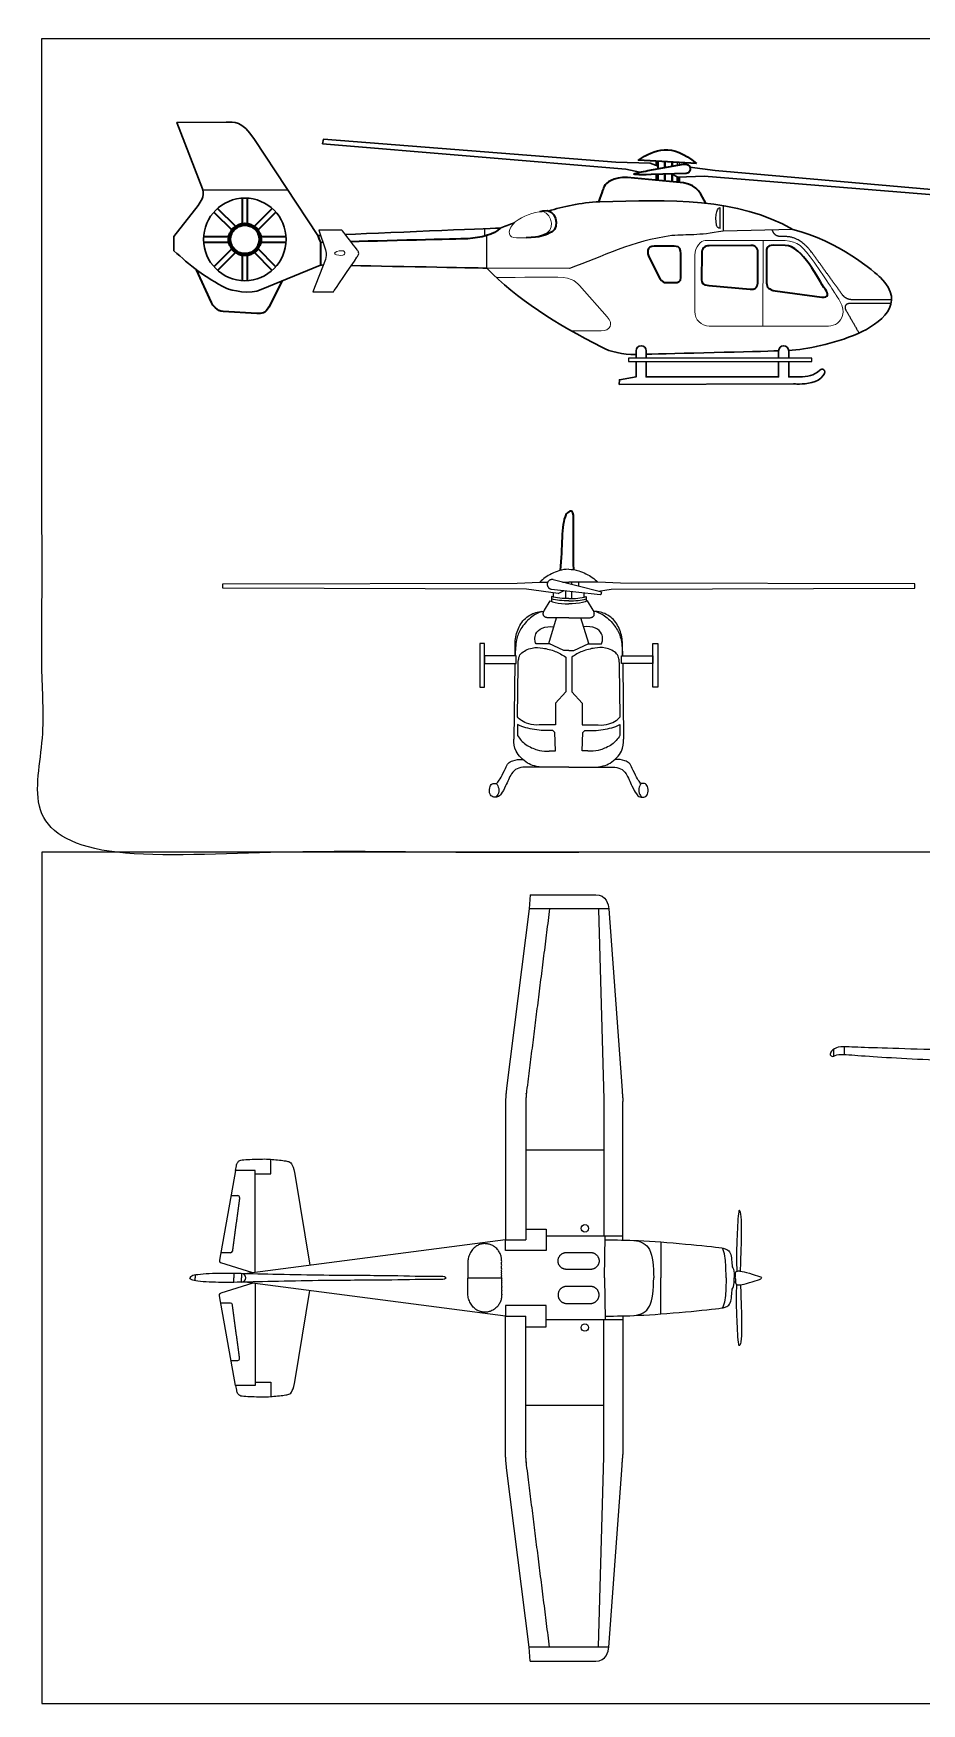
# Model space of a CAD drawing. Header units: millimetres. Extents: x 0 to 107, y 0 to 29.
# Drawn here: x 47.68 to 60.4, y 0.84 to 24.76 of the extents above; entities that cross this region are included whole.
import ezdxf

# ---------------------------------------------------------------- set-up
doc = ezdxf.new("R2010")
doc.units = ezdxf.units.MM
doc.layers.add('AG-TRANSPORT', color=7, linetype='Continuous', true_color=0x66ccff)
doc.layers.add('X-VPRT', color=6, linetype='Continuous', true_color=0xff00ff)

msp = doc.modelspace()

# ---------------------------------------------------------------- linework, layer by layer
at = {"layer": 'AG-TRANSPORT', "lineweight": 35}
for p, q in [((56.599, 22.929), (56.599, 22.87)), ((56.599, 22.741), (56.599, 22.658)), ((56.631, 22.821), (56.631, 22.928)), ((56.631, 22.655), (56.631, 22.742)), ((56.904, 22.705), (56.904, 22.628)), ((56.937, 22.625), (56.937, 22.704)), ((50.581, 21.989), (50.316, 22.254)), ((50.67, 22.401), (50.67, 22.026)), ((50.745, 22.026), (50.745, 22.401)), ((51.099, 22.254), (50.834, 21.989)), ((50.264, 22.202), (50.529, 21.937)), ((50.886, 21.937), (51.151, 22.202)), ((50.492, 21.848), (50.117, 21.848)), ((50.117, 21.773), (50.492, 21.773)), ((51.298, 21.848), (50.923, 21.848)), ((50.923, 21.773), (51.298, 21.773)), ((50.529, 21.684), (50.264, 21.419)), ((50.316, 21.367), (50.581, 21.632)), ((50.67, 21.595), (50.67, 21.22)), ((50.745, 21.22), (50.745, 21.595)), ((50.834, 21.632), (51.099, 21.367)), ((51.151, 21.419), (50.886, 21.684)), ((50.231, 20.908), (50.015, 21.375)), ((51.241, 21.216), (51.049, 20.842)), ((50.878, 20.749), (50.396, 20.776))]:
    msp.add_line(p, q, dxfattribs=at)
at = {"layer": 'AG-TRANSPORT', "lineweight": 40}
for p, q in [((56.725, 22.744), (56.725, 22.646)), ((56.829, 22.635), (56.829, 22.747))]:
    msp.add_line(p, q, dxfattribs=at)
at = {"layer": 'AG-TRANSPORT'}
for p, q in [((55.349, 16.39), (55.082, 16.39)), ((55.349, 16.39), (55.615, 16.39)), ((54.794, 12.425), (54.781, 12.225)), ((59.148, 10.117), (59.148, 10.212)), ((59.3, 10.136), (59.3, 10.249)), ((55.85, 8.765), (54.732, 8.765)), ((56.122, 7.536), (55.025, 7.536)), ((55.862, 6.937), (55.871, 7.536)), ((55.862, 6.937), (55.871, 6.337)), ((56.122, 6.337), (55.025, 6.337)), ((55.85, 5.108), (54.732, 5.108)), ((54.794, 1.448), (54.781, 1.649))]:
    msp.add_line(p, q, dxfattribs=at)
at = {"layer": 'AG-TRANSPORT', "lineweight": 30}
for points in [[(56.631, 22.857), (56.513, 22.902), (56.025, 22.917), (51.832, 23.245), (51.821, 23.18), (56.167, 22.814), (56.369, 22.773)], [(57.085, 22.843), (57.446, 22.795), (61.635, 22.428), (61.635, 22.363), (57.289, 22.716), (56.909, 22.703), (56.829, 22.743), (56.829, 22.747)]]:
    msp.add_lwpolyline(points, dxfattribs=at)
at = {"layer": 'AG-TRANSPORT', "lineweight": 40}
for points in [[(56.725, 22.922), (56.725, 22.838)], [(56.829, 22.857), (56.829, 22.917)]]:
    msp.add_lwpolyline(points, dxfattribs=at)
at = {"layer": 'AG-TRANSPORT'}
for points in [[(56.904, 22.912), (56.904, 22.87)], [(56.937, 22.876), (56.937, 22.911)], [(51.322, 22.518), (50.104, 22.518)], [(57.52, 21.968), (57.52, 22.265)], [(57.563, 22.302), (57.563, 21.93)], [(51.79, 21.77), (51.826, 21.77)], [(54.148, 21.859), (54.148, 21.964)], [(54.173, 21.399), (54.173, 21.866)], [(59.975, 20.947), (59.406, 20.947)], [(55.199, 16.74), (54.744, 16.801), (50.39, 16.815), (50.39, 16.878), (54.61, 16.886), (54.934, 16.903)], [(54.934, 16.903), (55.049, 16.903)], [(55.102, 16.801), (55.798, 16.727)], [(55.804, 16.764), (55.127, 16.937)], [(55.131, 16.688), (55.131, 16.749)], [(55.199, 16.74), (55.283, 16.782)], [(55.259, 16.903), (55.349, 16.903)], [(55.307, 16.891), (55.307, 16.903)], [(55.307, 16.667), (55.307, 16.771)], [(55.763, 16.903), (55.349, 16.903)], [(55.391, 16.87), (55.391, 16.903)], [(55.391, 16.667), (55.391, 16.771)], [(55.49, 16.903), (55.49, 16.844)], [(55.567, 16.688), (55.567, 16.752)], [(55.774, 16.772), (55.954, 16.801), (60.308, 16.815), (60.308, 16.878), (56.088, 16.886), (55.763, 16.903)], [(55, 16.502), (55.08, 16.635)], [(55.101, 16.695), (55.101, 16.625)], [(55.597, 16.695), (55.597, 16.625)], [(55.698, 16.502), (55.618, 16.635)], [(55.349, 15.924), (55.276, 15.924), (55.062, 16.025), (55.175, 16.39)], [(55.349, 15.924), (55.421, 15.924), (55.635, 16.025), (55.523, 16.39)], [(54.579, 15.848), (54.579, 16.017)], [(55.083, 16.016), (54.879, 16.016)], [(55.306, 15.827), (55.306, 15.333), (55.158, 15.169), (55.158, 14.856)], [(55.392, 15.827), (55.392, 15.333), (55.54, 15.169), (55.54, 14.856)], [(55.615, 16.016), (55.819, 16.016)], [(56.119, 15.848), (56.119, 16.017)], [(54.574, 15.736), (54.563, 14.652)], [(54.612, 14.974), (54.623, 15.708)], [(56.086, 14.974), (56.075, 15.708)], [(56.123, 15.736), (56.134, 14.652)], [(54.616, 14.861), (54.616, 14.705)], [(55.158, 14.856), (54.925, 14.856)], [(55.54, 14.856), (55.772, 14.856)], [(56.082, 14.861), (56.082, 14.705)], [(55.159, 14.488), (55.149, 14.747), (55.118, 14.776)], [(55.539, 14.488), (55.549, 14.747), (55.579, 14.776)], [(55.349, 14.251), (54.72, 14.251)], [(55.349, 14.251), (55.978, 14.251)], [(54.781, 12.225), (54.458, 9.656)], [(55.923, 12.225), (54.781, 12.225)], [(54.794, 12.425), (55.734, 12.425)], [(55.775, 12.215), (55.85, 9.499), (55.85, 7.536)], [(55.923, 12.225), (56.112, 9.62)], [(54.442, 9.408), (54.442, 7.483)], [(56.122, 7.48), (56.122, 9.466)], [(50.853, 8.43), (51.079, 8.43), (51.079, 8.636)], [(50.573, 8.477), (50.344, 7.192)], [(50.573, 8.477), (50.585, 8.543)], [(50.853, 7.016), (50.853, 8.477), (50.573, 8.477)], [(51.428, 8.396), (51.637, 7.118)], [(54.442, 7.483), (50.708, 6.997)], [(54.732, 7.637), (55.025, 7.637), (55.025, 7.33), (54.442, 7.33), (54.442, 7.483)], [(54.442, 7.483), (54.732, 7.483)], [(56.669, 7.452), (56.669, 6.937)], [(55.316, 7.301), (55.662, 7.301)], [(49.994, 6.977), (49.994, 6.937)], [(50.82, 7.011), (50.362, 7.155)], [(50.55, 7), (50.55, 6.937)], [(50.658, 6.998), (50.658, 6.937)], [(55.662, 7.059), (55.316, 7.059)], [(57.717, 6.995), (57.738, 6.995)], [(49.994, 6.896), (49.994, 6.937)], [(50.82, 6.862), (50.362, 6.718)], [(50.55, 6.873), (50.55, 6.937)], [(50.853, 6.858), (50.853, 5.396), (50.573, 5.396)], [(50.658, 6.875), (50.658, 6.937)], [(54.442, 6.391), (50.708, 6.877)], [(51.428, 5.478), (51.637, 6.756)], [(55.662, 6.815), (55.316, 6.815)], [(56.669, 6.421), (56.669, 6.937)], [(57.738, 6.878), (57.717, 6.878)], [(50.573, 5.396), (50.344, 6.681)], [(54.732, 6.237), (55.025, 6.237), (55.025, 6.543), (54.442, 6.543), (54.442, 6.391)], [(55.316, 6.572), (55.662, 6.572)], [(54.442, 6.391), (54.732, 6.391)], [(54.442, 4.466), (54.442, 6.391)], [(55.775, 1.658), (55.85, 4.375), (55.85, 6.337)], [(56.122, 6.393), (56.122, 4.408)], [(50.573, 5.396), (50.585, 5.331)], [(50.853, 5.443), (51.079, 5.443), (51.079, 5.237)], [(54.781, 1.649), (54.458, 4.218)], [(55.923, 1.649), (56.112, 4.253)], [(55.923, 1.649), (54.781, 1.649)], [(54.794, 1.448), (55.734, 1.448)]]:
    msp.add_lwpolyline(points, dxfattribs=at)
at = {"layer": 'AG-TRANSPORT', "lineweight": 20}
msp.add_lwpolyline([(58.132, 21.796), (58.13, 20.569)], dxfattribs=at)
at = {"layer": 'AG-TRANSPORT', "lineweight": 25}
msp.add_lwpolyline([(58.832, 20.111), (56.203, 20.111), (56.203, 20.064), (58.832, 20.064)], close=True, dxfattribs=at)
at = {"layer": 'AG-TRANSPORT'}
for points in [[(54.143, 15.396), (54.143, 16.021), (54.075, 16.021), (54.075, 15.396)], [(54.596, 15.736), (54.596, 15.848), (54.143, 15.848), (54.143, 15.736)], [(56.102, 15.736), (56.102, 15.848), (56.555, 15.848), (56.555, 15.736)], [(56.555, 15.396), (56.555, 16.021), (56.623, 16.021), (56.623, 15.396)]]:
    msp.add_lwpolyline(points, close=True, dxfattribs=at)
for centre in [(55.58, 7.647), (55.58, 6.226)]:
    msp.add_circle(centre, 0.0529, dxfattribs=at)
for centre, radius, start, end in [((50.606, 8.091), 0.0264, 352.3019, 90), ((50.502, 7.325), 0.0264, 270, 352.3019), ((50.658, 6.937), 0.0613, 0, 90), ((50.658, 6.937), 0.0613, 270, 360), ((50.502, 6.549), 0.0264, 7.6981, 90), ((50.606, 5.782), 0.0264, 270, 7.6981)]:
    msp.add_arc(centre, radius, start, end, dxfattribs=at)
at = {"layer": 'AG-TRANSPORT', "lineweight": 30}
for points, knots in [([(51.831, 21.446), (51.813, 21.446), (51.79, 21.441), (51.79, 21.441), (51.79, 21.441), (50.939, 21.093), (50.939, 21.093), (50.796, 21.017), (50.505, 21.079), (50.437, 21.114), (50.14, 21.262), (49.912, 21.445), (49.69, 21.648), (49.69, 21.648), (49.69, 21.854), (49.69, 21.854), (49.69, 21.854), (50.036, 22.297), (50.036, 22.297), (50.079, 22.358), (50.129, 22.413), (50.101, 22.533), (50.101, 22.533), (49.734, 23.486), (49.734, 23.486), (49.734, 23.486), (50.441, 23.489), (50.441, 23.489), (50.549, 23.484), (50.661, 23.527), (50.847, 23.24), (50.847, 23.24), (51.751, 21.865), (51.751, 21.865), (51.751, 21.865), (51.766, 21.866), (51.794, 21.867)], [12.93604, 12.93604, 12.93604, 12.93604, 13, 13, 13, 14, 14, 14, 15, 15, 15, 16, 16, 16, 17, 17, 17, 18, 18, 18, 19, 19, 19, 20, 20, 20, 21, 21, 21, 22, 22, 22, 23, 23, 23, 23.076232, 23.076232, 23.076232, 23.076232]), ([(50.116, 21.811), (50.116, 21.484), (50.381, 21.219), (50.708, 21.219), (51.034, 21.219), (51.299, 21.484), (51.299, 21.811), (51.299, 22.137), (51.034, 22.402), (50.708, 22.402), (50.381, 22.402), (50.116, 22.137), (50.116, 21.811)], [0, 0, 0, 0, 1, 1, 1, 2, 2, 2, 3, 3, 3, 4, 4, 4, 4]), ([(55.059, 22.217), (55.266, 22.278), (55.509, 22.339), (55.796, 22.35), (56.785, 22.377), (57.769, 22.413), (58.56, 21.952), (59.202, 21.803), (59.75, 21.329), (59.815, 21.263), (60.203, 20.883), (59.802, 20.607), (59.495, 20.461), (59.128, 20.31), (58.761, 20.236), (58.5, 20.219)], [4.55072, 4.55072, 4.55072, 4.55072, 5, 5, 5, 6, 6, 6, 7, 7, 7, 8, 8, 8, 8.912371, 8.912371, 8.912371, 8.912371]), ([(52.146, 21.881), (52.876, 21.912), (54.365, 21.973), (54.365, 21.973), (54.428, 21.995), (54.498, 22.021), (54.568, 22.047)], [23.2454348, 23.2454348, 23.2454348, 23.2454348, 24, 24, 24, 24.1683375, 24.1683375, 24.1683375, 24.1683375]), ([(56.313, 20.163), (56.113, 20.162), (55.95, 20.197), (55.822, 20.268), (55.17, 20.594), (54.602, 20.963), (54.173, 21.399), (54.173, 21.399), (52.913, 21.422), (52.233, 21.437)], [10.051736, 10.051736, 10.051736, 10.051736, 11, 11, 11, 12, 12, 12, 12.727322, 12.727322, 12.727322, 12.727322]), ([(56.313, 20.111), (56.313, 20.17), (56.313, 20.216), (56.313, 20.216), (56.313, 20.256), (56.346, 20.287), (56.386, 20.287), (56.425, 20.287), (56.457, 20.256), (56.457, 20.216), (56.457, 20.216), (56.457, 20.17), (56.457, 20.111)], [13.981853, 13.981853, 13.981853, 13.981853, 14.368421, 14.368421, 14.368421, 15.473684, 15.473684, 15.473684, 16.578947, 16.578947, 16.578947, 16.965516, 16.965516, 16.965516, 16.965516]), ([(58.356, 20.111), (58.356, 20.17), (58.356, 20.216), (58.356, 20.216), (58.356, 20.256), (58.387, 20.287), (58.427, 20.287), (58.467, 20.287), (58.5, 20.256), (58.5, 20.216), (58.5, 20.216), (58.5, 20.17), (58.5, 20.111)], [19.508169, 19.508169, 19.508169, 19.508169, 19.894737, 19.894737, 19.894737, 21, 21, 21, 22.105263, 22.105263, 22.105263, 22.491831, 22.491831, 22.491831, 22.491831]), ([(58.5, 20.064), (58.5, 19.961), (58.5, 19.842), (58.5, 19.842), (58.5, 19.842), (58.661, 19.842), (58.661, 19.842), (58.761, 19.848), (58.864, 19.855), (58.946, 19.939), (58.978, 19.967), (59.053, 19.949), (58.996, 19.862), (58.914, 19.752), (58.75, 19.742), (58.654, 19.738), (58.654, 19.738), (58.627, 19.739), (58.627, 19.739), (58.627, 19.739), (58.57, 19.741), (58.568, 19.742), (58.568, 19.742), (56.071, 19.734), (56.071, 19.734), (56.071, 19.734), (56.075, 19.801), (56.075, 19.801), (56.075, 19.801), (56.313, 19.842), (56.313, 19.842), (56.313, 19.842), (56.313, 19.961), (56.313, 20.064)], [22.587814, 22.587814, 22.587814, 22.587814, 23.210526, 23.210526, 23.210526, 24.315789, 24.315789, 24.315789, 25.421053, 25.421053, 25.421053, 26.526316, 26.526316, 26.526316, 27.631579, 27.631579, 27.631579, 28.736842, 28.736842, 28.736842, 30.947368, 30.947368, 30.947368, 32.052632, 32.052632, 32.052632, 33.157895, 33.157895, 33.157895, 34.263158, 34.263158, 34.263158, 34.88587, 34.88587, 34.88587, 34.88587]), ([(56.457, 20.064), (56.457, 19.961), (56.457, 19.842), (56.457, 19.842), (56.457, 19.842), (58.356, 19.842), (58.356, 19.842), (58.356, 19.842), (58.356, 19.961), (58.356, 20.064)], [17.061498, 17.061498, 17.061498, 17.061498, 17.684211, 17.684211, 17.684211, 18.789474, 18.789474, 18.789474, 19.412186, 19.412186, 19.412186, 19.412186])]:
    msp.add_open_spline(points, degree=3, knots=knots, dxfattribs=at)
at = {"layer": 'AG-TRANSPORT', "lineweight": 35}
for points, knots in [([(57.177, 22.897), (56.826, 23.197), (56.578, 23.108), (56.349, 22.943), (56.349, 22.943), (57.177, 22.897), (57.177, 22.897)], [0, 0, 0, 0, 1, 1, 1, 2, 2, 2, 2]), ([(56.994, 22.886), (56.994, 22.886), (56.483, 22.795), (56.483, 22.795), (56.319, 22.763), (56.103, 22.728), (56.529, 22.739), (56.529, 22.739), (57.033, 22.752), (57.033, 22.752), (57.129, 22.777), (57.097, 22.904), (56.994, 22.886)], [0, 0, 0, 0, 1, 1, 1, 2, 2, 2, 3, 3, 3, 4, 4, 4, 4]), ([(57.312, 22.329), (57.254, 22.434), (57.2, 22.594), (56.992, 22.619), (56.992, 22.619), (56.191, 22.698), (56.191, 22.698), (55.984, 22.704), (55.884, 22.622), (55.854, 22.569), (55.854, 22.569), (55.791, 22.396), (55.774, 22.349)], [0, 0, 0, 0, 1, 1, 1, 2, 2, 2, 3, 3, 3, 3.864268, 3.864268, 3.864268, 3.864268]), ([(54.936, 22.209), (54.961, 22.215), (54.968, 22.217), (54.975, 22.219), (55.17, 22.265), (55.224, 21.985), (55.109, 21.921), (55.024, 21.87), (54.939, 21.837), (54.74, 21.833)], [3.944113, 3.944113, 3.944113, 3.944113, 4, 4, 4, 5, 5, 5, 5.524657, 5.524657, 5.524657, 5.524657]), ([(54.365, 21.973), (54.28, 21.876), (54.087, 21.834), (53.904, 21.819), (53.904, 21.819), (52.843, 21.793), (52.226, 21.778)], [0.017168, 0.017168, 0.017168, 0.017168, 1, 1, 1, 1.709558, 1.709558, 1.709558, 1.709558]), ([(56.952, 21.607), (56.952, 21.607), (56.956, 21.263), (56.956, 21.263), (56.96, 21.205), (56.913, 21.191), (56.865, 21.192), (56.865, 21.192), (56.749, 21.192), (56.749, 21.192), (56.711, 21.189), (56.686, 21.203), (56.654, 21.252), (56.654, 21.252), (56.502, 21.549), (56.502, 21.549), (56.465, 21.62), (56.464, 21.713), (56.573, 21.712), (56.573, 21.712), (56.861, 21.714), (56.861, 21.714), (56.953, 21.716), (56.953, 21.659), (56.952, 21.607)], [0, 0, 0, 0, 1, 1, 1, 2, 2, 2, 3, 3, 3, 4, 4, 4, 5, 5, 5, 6, 6, 6, 7, 7, 7, 8, 8, 8, 8]), ([(57.956, 21.724), (58.052, 21.725), (58.058, 21.654), (58.058, 21.613), (58.058, 21.613), (58.059, 21.214), (58.059, 21.214), (58.055, 21.189), (58.071, 21.092), (57.95, 21.096), (57.95, 21.096), (57.354, 21.148), (57.354, 21.148), (57.269, 21.16), (57.249, 21.188), (57.249, 21.233), (57.249, 21.233), (57.253, 21.613), (57.253, 21.613), (57.25, 21.674), (57.293, 21.72), (57.362, 21.72), (57.362, 21.72), (57.956, 21.724), (57.956, 21.724)], [0, 0, 0, 0, 1, 1, 1, 2, 2, 2, 3, 3, 3, 4, 4, 4, 5, 5, 5, 6, 6, 6, 7, 7, 7, 8, 8, 8, 8]), ([(59.025, 21.094), (59.073, 21.032), (59.074, 20.971), (58.976, 20.984), (58.976, 20.984), (58.307, 21.073), (58.307, 21.073), (58.216, 21.092), (58.182, 21.124), (58.183, 21.188), (58.183, 21.188), (58.182, 21.624), (58.182, 21.624), (58.182, 21.68), (58.178, 21.728), (58.279, 21.726), (58.279, 21.726), (58.449, 21.725), (58.449, 21.725), (58.697, 21.722), (58.925, 21.228), (59.025, 21.094)], [0, 0, 0, 0, 1, 1, 1, 2, 2, 2, 3, 3, 3, 4, 4, 4, 5, 5, 5, 6, 6, 6, 7, 7, 7, 7]), ([(55.419, 17.082), (55.418, 17.229), (55.414, 17.861), (55.414, 17.861), (55.403, 17.969), (55.332, 17.899), (55.307, 17.864), (55.235, 17.727), (55.262, 17.394), (55.224, 17.071)], [0.115749, 0.115749, 0.115749, 0.115749, 1, 1, 1, 2, 2, 2, 2.978691, 2.978691, 2.978691, 2.978691])]:
    msp.add_open_spline(points, degree=3, knots=knots, dxfattribs=at)
at = {"layer": 'AG-TRANSPORT', "lineweight": 20}
for points, knots in [([(54.922, 22.206), (55.087, 22.25), (55.158, 21.975), (55.043, 21.911), (54.881, 21.82), (54.72, 21.833), (54.598, 21.832), (54.482, 21.836), (54.463, 21.922), (54.546, 22.022), (54.633, 22.131), (54.792, 22.175), (54.922, 22.206)], [0, 0, 0, 0, 1, 1, 1, 2, 2, 2, 3, 3, 3, 4, 4, 4, 4]), ([(58.372, 21.796), (58.59, 21.796), (58.731, 21.716), (59.175, 21.019), (59.175, 21.019), (59.314, 20.838), (59.272, 20.722), (59.245, 20.633), (59.167, 20.569), (59.07, 20.569), (59.07, 20.569), (57.362, 20.569), (57.362, 20.569), (57.247, 20.569), (57.154, 20.661), (57.154, 20.777), (57.154, 20.777), (57.154, 21.587), (57.154, 21.587), (57.154, 21.703), (57.247, 21.796), (57.362, 21.796), (57.362, 21.796), (58.372, 21.796)], [0, 0, 0, 0, 2, 4, 4, 6, 6, 6, 7, 7, 7, 8, 8, 8, 9, 9, 9, 10, 10, 10, 11, 11, 12, 12, 12, 12]), ([(51.99, 21.611), (51.99, 21.596), (52.042, 21.581), (52.084, 21.581), (52.125, 21.581), (52.14, 21.596), (52.14, 21.611), (52.14, 21.627), (52.135, 21.648), (52.094, 21.648), (52.052, 21.648), (51.99, 21.627), (51.99, 21.611)], [0, 0, 0, 0, 1.25, 1.25, 1.25, 2.5, 2.5, 2.5, 3.75, 3.75, 3.75, 5, 5, 5, 5]), ([(55.384, 20.502), (55.384, 20.502), (55.813, 20.5), (55.813, 20.5), (55.943, 20.502), (55.993, 20.597), (55.901, 20.7), (55.901, 20.7), (55.502, 21.152), (55.502, 21.152), (55.433, 21.216), (55.387, 21.278), (55.089, 21.271), (55.089, 21.271), (54.366, 21.264), (54.313, 21.263)], [0, 0, 0, 0, 1.4, 1.4, 1.4, 2.8, 2.8, 2.8, 4.2, 4.2, 4.2, 5.6, 5.6, 5.6, 6.948841, 6.948841, 6.948841, 6.948841])]:
    msp.add_open_spline(points, degree=3, knots=knots, dxfattribs=at)
at = {"layer": 'AG-TRANSPORT'}
for points, degree, knots in [([(57.52, 21.968), (57.507, 21.97), (57.478, 21.978), (57.46, 22.032), (57.455, 22.128), (57.464, 22.2), (57.491, 22.26), (57.511, 22.263), (57.52, 22.265)], 3, [0, 0, 0, 0, 0.194749, 0.42235, 0.733974, 1.012749, 1.254699, 1.413589, 1.413589, 1.413589, 1.413589]), ([(52.316, 21.662), (52.267, 21.725), (52.098, 21.944), (52.098, 21.944), (52.098, 21.944), (51.768, 21.945), (51.768, 21.945), (51.768, 21.945), (51.862, 21.662), (51.862, 21.662), (51.882, 21.592), (51.872, 21.558), (51.862, 21.525), (51.862, 21.525), (51.679, 21.06), (51.679, 21.06), (51.679, 21.06), (51.976, 21.06), (51.976, 21.06), (51.976, 21.06), (52.237, 21.442), (52.313, 21.554)], 3, [0.595373, 0.595373, 0.595373, 0.595373, 1.450193, 1.450193, 1.450193, 2.450193, 2.450193, 2.450193, 3.450193, 3.450193, 3.450193, 4.450193, 4.450193, 4.450193, 5.450193, 5.450193, 5.450193, 6.450193, 6.450193, 6.450193, 7.304665, 7.304665, 7.304665, 7.304665]), ([(59.269, 21.018), (59.048, 21.324), (58.827, 21.629), (58.662, 21.845), (58.468, 21.85), (58.433, 21.85), (58.398, 21.85), (58.293, 21.85), (58.265, 21.946)], 2, [0.735442, 0.735442, 0.735442, 1.524333, 1.524333, 1.955655, 1.955655, 2.053806, 2.053806, 2.25424, 2.25424, 2.25424]), ([(52.313, 21.554), (52.323, 21.569), (52.337, 21.592), (52.341, 21.621), (52.326, 21.649), (52.316, 21.662)], 3, [0, 0, 0, 0, 0.2114251, 0.3813022, 0.5953734, 0.5953734, 0.5953734, 0.5953734]), ([(55.349, 17.087), (55.3, 17.085), (55.206, 17.079), (55.007, 16.974), (54.959, 16.927), (54.934, 16.903)], 3, [0, 0, 0, 0, 0.381265, 0.845943, 1.164502, 1.164502, 1.164502, 1.164502]), ([(55.349, 17.087), (55.397, 17.085), (55.492, 17.079), (55.691, 16.974), (55.739, 16.927), (55.763, 16.903)], 3, [0, 0, 0, 0, 0.381265, 0.845943, 1.164502, 1.164502, 1.164502, 1.164502]), ([(55.08, 16.635), (55.104, 16.624), (55.152, 16.601), (55.284, 16.593), (55.349, 16.592)], 3, [0.3756388, 0.3756388, 0.3756388, 0.3756388, 0.6578965, 1.099483, 1.099483, 1.099483, 1.099483]), ([(55.349, 16.668), (55.306, 16.666), (55.219, 16.67), (55.14, 16.685), (55.101, 16.695)], 3, [0, 0, 0, 0, 0.35979, 0.7076125, 0.7076125, 0.7076125, 0.7076125]), ([(55.349, 16.668), (55.392, 16.666), (55.479, 16.67), (55.558, 16.685), (55.597, 16.695)], 3, [0, 0, 0, 0, 0.35979, 0.7076125, 0.7076125, 0.7076125, 0.7076125]), ([(55.618, 16.635), (55.594, 16.624), (55.545, 16.601), (55.413, 16.593), (55.349, 16.592)], 3, [0.3756388, 0.3756388, 0.3756388, 0.3756388, 0.6578965, 1.099483, 1.099483, 1.099483, 1.099483]), ([(54.579, 16.017), (54.58, 16.084), (54.606, 16.217, 0), (54.71, 16.394, 0), (54.891, 16.483, -0.001), (54.958, 16.483, 0.001), (54.99, 16.481, 0.002)], 3, [0, 0, 0, 0, 0.446242, 0.896824, 1.331814, 1.642282, 1.642282, 1.642282, 1.642282]), ([(54.959, 16.482, 0.001), (54.902, 16.46, 0.001), (54.793, 16.401, 0.001), (54.653, 16.236, 0.001), (54.591, 16.081, 0.001), (54.581, 15.921, 0), (54.579, 15.848)], 3, [0, 0, 0, 0, 0.428969, 0.884362, 1.301887, 1.77217, 1.77217, 1.77217, 1.77217]), ([(54.879, 16.016), (54.871, 16.036), (54.86, 16.08), (54.869, 16.171), (54.961, 16.258), (55.079, 16.272), (55.135, 16.261)], 3, [0, 0, 0, 0, 0.256426, 0.546787, 0.889131, 1.30244, 1.30244, 1.30244, 1.30244]), ([(55.819, 16.016), (55.827, 16.036), (55.837, 16.08), (55.829, 16.171), (55.737, 16.258), (55.619, 16.272), (55.563, 16.261)], 3, [0, 0, 0, 0, 0.256426, 0.546787, 0.889131, 1.30244, 1.30244, 1.30244, 1.30244]), ([(56.119, 16.017), (56.118, 16.084), (56.092, 16.217, 0), (55.987, 16.394, 0), (55.807, 16.483, -0.001), (55.74, 16.483, 0.001), (55.707, 16.481, 0.002)], 3, [0, 0, 0, 0, 0.446242, 0.896824, 1.331814, 1.642282, 1.642282, 1.642282, 1.642282]), ([(55.739, 16.482, 0.001), (55.796, 16.46, 0.001), (55.904, 16.401, 0.001), (56.045, 16.236, 0.001), (56.107, 16.081, 0.001), (56.117, 15.921, 0), (56.119, 15.848)], 3, [0, 0, 0, 0, 0.428969, 0.884362, 1.301887, 1.77217, 1.77217, 1.77217, 1.77217]), ([(54.623, 15.708), (54.624, 15.76), (54.629, 15.801), (54.649, 15.889), (54.822, 15.974), (54.986, 15.96), (55.156, 15.919), (55.257, 15.861), (55.306, 15.827)], 3, [5.988732, 5.988732, 5.988732, 5.988732, 6.29158, 6.581916, 6.999755, 7.368232, 7.816555, 8.237773, 8.237773, 8.237773, 8.237773]), ([(56.075, 15.708), (56.073, 15.76), (56.069, 15.801), (56.049, 15.889), (55.875, 15.974), (55.712, 15.96), (55.542, 15.919), (55.44, 15.861), (55.392, 15.827)], 3, [5.988732, 5.988732, 5.988732, 5.988732, 6.29158, 6.581916, 6.999755, 7.368232, 7.816555, 8.237773, 8.237773, 8.237773, 8.237773]), ([(54.925, 14.856), (54.875, 14.853), (54.774, 14.867), (54.67, 14.914), (54.629, 14.953), (54.612, 14.974)], 3, [4.245154, 4.245154, 4.245154, 4.245154, 4.635509, 4.970633, 5.254137, 5.254137, 5.254137, 5.254137]), ([(55.118, 14.776), (55.032, 14.774), (54.855, 14.779), (54.692, 14.825), (54.616, 14.861)], 3, [1.793203, 1.793203, 1.793203, 1.793203, 2.304388, 2.807857, 2.807857, 2.807857, 2.807857]), ([(55.579, 14.776), (55.666, 14.774), (55.843, 14.779), (56.006, 14.825), (56.082, 14.861)], 3, [1.793203, 1.793203, 1.793203, 1.793203, 2.304388, 2.807857, 2.807857, 2.807857, 2.807857]), ([(55.772, 14.856), (55.823, 14.853), (55.923, 14.867), (56.028, 14.914), (56.068, 14.953), (56.086, 14.974)], 3, [4.245154, 4.245154, 4.245154, 4.245154, 4.635509, 4.970633, 5.254137, 5.254137, 5.254137, 5.254137]), ([(55.009, 14.251), (54.878, 14.257), (54.751, 14.293), (54.572, 14.473), (54.562, 14.595), (54.563, 14.652)], 3, [0, 0, 0, 0, 0.439007, 0.925945, 1.340977, 1.340977, 1.340977, 1.340977]), ([(54.616, 14.705), (54.647, 14.656), (54.723, 14.566), (54.896, 14.495), (54.981, 14.478), (55.04, 14.482)], 3, [0.155999, 0.155999, 0.155999, 0.155999, 0.573483, 0.998687, 1.359257, 1.359257, 1.359257, 1.359257]), ([(56.082, 14.705), (56.051, 14.656), (55.975, 14.566), (55.802, 14.495), (55.717, 14.478), (55.658, 14.482)], 3, [0.155999, 0.155999, 0.155999, 0.155999, 0.573483, 0.998687, 1.359257, 1.359257, 1.359257, 1.359257]), ([(55.689, 14.251), (55.82, 14.257), (55.947, 14.293), (56.126, 14.473), (56.136, 14.595), (56.134, 14.652)], 3, [0, 0, 0, 0, 0.439007, 0.925945, 1.340977, 1.340977, 1.340977, 1.340977]), ([(54.72, 14.251), (54.682, 14.253), (54.601, 14.238), (54.519, 14.16), (54.447, 13.982), (54.387, 13.872), (54.334, 13.816), (54.256, 13.822), (54.212, 13.863), (54.208, 13.955), (54.243, 14.026), (54.306, 14.013), (54.335, 14.035), (54.382, 14.111), (54.438, 14.232), (54.479, 14.315), (54.546, 14.348), (54.641, 14.367), (54.69, 14.363)], 3, [0, 0, 0, 0, 0.337456, 0.66698, 1.106449, 1.464679, 1.727359, 1.990594, 2.22243, 2.52116, 2.782725, 3.012925, 3.192878, 3.487204, 3.860953, 4.148978, 4.426231, 4.808524, 4.808524, 4.808524, 4.808524]), ([(55.978, 14.251), (56.016, 14.253), (56.097, 14.238), (56.178, 14.16), (56.251, 13.982), (56.311, 13.872), (56.363, 13.816), (56.442, 13.822), (56.485, 13.863), (56.49, 13.955), (56.455, 14.026), (56.392, 14.013), (56.362, 14.035), (56.316, 14.111), (56.26, 14.232), (56.219, 14.315), (56.152, 14.348), (56.057, 14.367), (56.008, 14.363)], 3, [0, 0, 0, 0, 0.337456, 0.66698, 1.106449, 1.464679, 1.727359, 1.990594, 2.22243, 2.52116, 2.782725, 3.012925, 3.192878, 3.487204, 3.860953, 4.148978, 4.426231, 4.808524, 4.808524, 4.808524, 4.808524]), ([(54.298, 14.018), (54.311, 14.015), (54.33, 14.002), (54.356, 13.923), (54.33, 13.844), (54.299, 13.821), (54.284, 13.822)], 3, [0, 0, 0, 0, 0.1527488, 0.442915, 0.7262315, 0.9425132, 0.9425132, 0.9425132, 0.9425132]), ([(56.4, 14.018), (56.386, 14.015), (56.368, 14.002), (56.342, 13.923), (56.368, 13.844), (56.399, 13.821), (56.414, 13.822)], 3, [0, 0, 0, 0, 0.1527488, 0.442915, 0.7262315, 0.9425132, 0.9425132, 0.9425132, 0.9425132]), ([(55.073, 12.225), (54.907, 10.904), (54.745, 9.62), (54.732, 9.515), (54.732, 9.408), (54.732, 8.445), (54.732, 7.483)], 2, [0, 0, 0, 2.589175, 2.589175, 2.838175, 2.838175, 4.763015, 4.763015, 4.763015]), ([(64.585, 10.117), (63.972, 10.12), (62.734, 10.137), (61.304, 10.182), (59.818, 10.229), (59.389, 10.243), (59.214, 10.256), (59.112, 10.194), (59.083, 10.128), (59.131, 10.102), (59.166, 10.134), (59.315, 10.142), (59.692, 10.102), (60.87, 10.048), (62.02, 9.98), (63.197, 9.956), (63.761, 9.946), (64.042, 9.943)], 3, [10.932761, 10.932761, 10.932761, 10.932761, 12.288157, 13.521319, 14.72793, 15.364166, 15.760637, 16.09423, 16.333368, 16.525714, 16.725428, 17.08074, 17.686061, 18.766674, 19.874156, 20.948779, 21.865523, 21.865523, 21.865523, 21.865523]), ([(50.585, 8.543), (50.587, 8.56), (50.602, 8.594), (50.634, 8.624), (50.725, 8.633), (50.969, 8.642), (51.069, 8.639), (51.269, 8.617), (51.366, 8.602), (51.4, 8.548), (51.428, 8.396)], 3, [0, 0, 0, 0, 0.229885, 0.425549, 0.723859, 1.213097, 1.557446, 2.020744, 2.287523, 2.93299, 2.93299, 2.93299, 2.93299]), ([(57.808, 7.036), (57.814, 7.145), (57.82, 7.353), (57.831, 7.742), (57.81, 7.896), (57.79, 7.908), (57.776, 7.868), (57.759, 7.516), (57.749, 7.231), (57.755, 7.097), (57.759, 7.033)], 3, [0, 0, 0, 0, 0.571959, 1.206093, 1.57325, 1.678488, 1.835468, 2.424017, 2.982848, 3.418364, 3.418364, 3.418364, 3.418364]), ([(55.87, 7.483), (56.03, 7.482), (56.356, 7.477), (56.982, 7.429), (57.53, 7.372), (57.598, 7.355), (57.664, 7.316), (57.682, 7.223), (57.686, 7.121), (57.695, 7.083), (57.717, 7.061), (57.719, 6.974), (57.718, 6.937)], 3, [0, 0, 0, 0, 0.691597, 1.512675, 2.235047, 2.486741, 2.74526, 3.050708, 3.376771, 3.585966, 3.732909, 4.080892, 4.080892, 4.080892, 4.080892]), ([(56.281, 7.475), (56.329, 7.47), (56.426, 7.442), (56.547, 7.321), (56.564, 7.106), (56.566, 6.937)], 3, [0, 0, 0, 0, 0.381549, 0.779756, 1.629055, 1.629055, 1.629055, 1.629055]), ([(57.604, 6.937), (57.603, 7.029), (57.598, 7.114), (57.586, 7.304), (57.551, 7.365)], 3, [0, 0, 0, 0, 0.4209831, 0.9250741, 0.9250741, 0.9250741, 0.9250741]), ([(53.591, 6.937), (53.584, 6.942), (53.566, 6.962), (53.39, 6.951), (52.76, 6.972), (51.951, 6.968), (50.712, 6.996), (50.367, 7.006), (50.013, 6.988), (49.938, 6.963), (49.925, 6.949), (49.92, 6.937)], 3, [0, 0, 0, 0, 0.168796, 0.558563, 1.351969, 2.317547, 3.436457, 4.061172, 4.644728, 4.915789, 5.055542, 5.055542, 5.055542, 5.055542]), ([(57.735, 6.937), (57.735, 6.964), (57.737, 7.017), (57.756, 7.035), (57.787, 7.037), (57.842, 7.036), (58.091, 6.955), (58.107, 6.947), (58.112, 6.937)], 3, [0, 0, 0, 0, 0.301752, 0.424894, 0.588868, 0.867626, 1.644962, 1.772246, 1.772246, 1.772246, 1.772246]), ([(53.591, 6.937), (53.584, 6.931), (53.566, 6.911), (53.39, 6.922), (52.76, 6.901), (51.951, 6.906), (50.712, 6.877), (50.367, 6.868), (50.013, 6.886), (49.938, 6.911), (49.925, 6.925), (49.92, 6.937)], 3, [0, 0, 0, 0, 0.168796, 0.558563, 1.351969, 2.317547, 3.436457, 4.061172, 4.644728, 4.915789, 5.055542, 5.055542, 5.055542, 5.055542]), ([(55.87, 6.391), (56.03, 6.391), (56.356, 6.396), (56.982, 6.444), (57.53, 6.502), (57.598, 6.518), (57.664, 6.558), (57.682, 6.65), (57.686, 6.753), (57.695, 6.79), (57.717, 6.813), (57.719, 6.899), (57.718, 6.937)], 3, [0, 0, 0, 0, 0.691597, 1.512675, 2.235047, 2.486741, 2.74526, 3.050708, 3.376771, 3.585966, 3.732909, 4.080892, 4.080892, 4.080892, 4.080892]), ([(56.281, 6.398), (56.329, 6.404), (56.426, 6.432), (56.547, 6.552), (56.564, 6.767), (56.566, 6.937)], 3, [0, 0, 0, 0, 0.381549, 0.779756, 1.629055, 1.629055, 1.629055, 1.629055]), ([(57.604, 6.937), (57.603, 6.844), (57.598, 6.759), (57.586, 6.569), (57.551, 6.509)], 3, [0, 0, 0, 0, 0.4209831, 0.9250741, 0.9250741, 0.9250741, 0.9250741]), ([(57.735, 6.937), (57.735, 6.909), (57.737, 6.857), (57.756, 6.839), (57.787, 6.836), (57.842, 6.837), (58.091, 6.919), (58.107, 6.926), (58.112, 6.937)], 3, [0, 0, 0, 0, 0.301752, 0.424894, 0.588868, 0.867626, 1.644962, 1.772246, 1.772246, 1.772246, 1.772246]), ([(57.808, 6.838), (57.814, 6.729), (57.82, 6.52), (57.831, 6.131), (57.81, 5.978), (57.79, 5.966), (57.776, 6.005), (57.759, 6.357), (57.749, 6.642), (57.755, 6.777), (57.759, 6.84)], 3, [0, 0, 0, 0, 0.571959, 1.206093, 1.57325, 1.678488, 1.835468, 2.424017, 2.982848, 3.418364, 3.418364, 3.418364, 3.418364]), ([(55.073, 1.649), (54.907, 2.969), (54.745, 4.254), (54.732, 4.358), (54.732, 4.466), (54.732, 5.428), (54.732, 6.391)], 2, [0, 0, 0, 2.589175, 2.589175, 2.838175, 2.838175, 4.763015, 4.763015, 4.763015]), ([(50.585, 5.331), (50.587, 5.313), (50.602, 5.28), (50.634, 5.249), (50.725, 5.241), (50.969, 5.231), (51.069, 5.235), (51.269, 5.257), (51.366, 5.271), (51.4, 5.325), (51.428, 5.478)], 3, [0, 0, 0, 0, 0.229885, 0.425549, 0.723859, 1.213097, 1.557446, 2.020744, 2.287523, 2.93299, 2.93299, 2.93299, 2.93299])]:
    msp.add_open_spline(points, degree=degree, knots=knots, dxfattribs=at)
at = {"layer": 'AG-TRANSPORT', "lineweight": 90}
msp.add_open_spline([(50.489, 21.811), (50.489, 21.69), (50.587, 21.592), (50.708, 21.592), (50.828, 21.592), (50.926, 21.69), (50.926, 21.811), (50.926, 21.931), (50.828, 22.029), (50.708, 22.029), (50.587, 22.029), (50.489, 21.931), (50.489, 21.811)], degree=3, knots=[0, 0, 0, 0, 1, 1, 1, 2, 2, 2, 3, 3, 3, 4, 4, 4, 4], dxfattribs=at)
at = {"layer": 'AG-TRANSPORT', "lineweight": 35}
for points in [[(51.751, 21.865), (51.79, 21.77), (51.79, 21.77), (51.79, 21.77), (51.79, 21.441)], [(50.396, 20.776), (50.308, 20.785), (50.245, 20.862), (50.231, 20.908)], [(51.049, 20.842), (51.007, 20.748), (50.944, 20.745), (50.878, 20.749)]]:
    msp.add_open_spline(points, degree=3, dxfattribs=at)
at = {"layer": 'AG-TRANSPORT', "lineweight": 25}
msp.add_open_spline([(58.56, 21.952), (58.56, 21.952), (57.563, 21.93), (57.563, 21.93), (57.184, 21.859), (57.067, 21.884), (56.824, 21.864), (56.258, 21.793), (55.835, 21.562), (55.357, 21.394), (55.357, 21.394), (54.173, 21.399), (54.173, 21.399)], degree=3, knots=[0, 0, 0, 0, 1.5, 1.5, 1.5, 3, 3, 3, 4.5, 4.5, 4.5, 6, 6, 6, 6], dxfattribs=at)
at = {"layer": 'AG-TRANSPORT'}
for points, degree in [([(59.406, 20.947), (59.325, 20.947), (59.269, 21.018)], 2), ([(59.329, 20.784), (59.314, 20.811), (59.298, 20.838), (59.315, 20.896), (59.346, 20.896), (59.377, 20.896)], 5), ([(59.377, 20.896), (59.673, 20.896), (59.969, 20.896)], 2), ([(59.51, 20.468), (59.42, 20.626), (59.329, 20.784)], 2), ([(55.216, 16.64), (55.177, 16.644), (55.138, 16.652), (55.101, 16.661)], 3), ([(55.349, 16.634), (55.305, 16.633), (55.259, 16.635), (55.216, 16.64)], 3), ([(55.349, 16.634), (55.393, 16.633), (55.439, 16.635), (55.482, 16.64)], 3), ([(55.482, 16.64), (55.521, 16.644), (55.56, 16.652), (55.597, 16.661)], 3), ([(55.082, 16.39, 0.009), (54.941, 16.39, 0.009), (55, 16.502)], 2), ([(55.615, 16.39, 0.009), (55.756, 16.39, 0.009), (55.698, 16.502)], 2), ([(55.04, 14.482), (55.099, 14.485), (55.159, 14.488)], 2), ([(55.658, 14.482), (55.598, 14.485), (55.539, 14.488)], 2), ([(55.734, 12.425), (55.887, 12.425), (55.916, 12.285), (55.923, 12.225)], 3), ([(54.458, 9.656), (54.442, 9.533), (54.442, 9.408)], 2), ([(56.112, 9.62), (56.115, 9.589), (56.117, 9.558), (56.122, 9.528), (56.122, 9.497), (56.122, 9.466)], 5), ([(50.509, 8.118), (50.557, 8.118), (50.606, 8.118)], 2), ([(50.632, 8.088), (50.58, 7.705), (50.528, 7.321)], 2), ([(50.344, 7.192), (50.342, 7.184), (50.341, 7.176), (50.346, 7.16), (50.354, 7.158), (50.362, 7.155)], 5), ([(50.502, 7.298), (50.432, 7.298), (50.362, 7.298)], 2), ([(50.344, 6.681), (50.342, 6.689), (50.341, 6.697), (50.346, 6.713), (50.354, 6.716), (50.362, 6.718)], 5), ([(50.502, 6.575), (50.432, 6.575), (50.362, 6.575)], 2), ([(50.632, 5.785), (50.58, 6.169), (50.528, 6.552)], 2), ([(50.509, 5.756), (50.557, 5.756), (50.606, 5.756)], 2), ([(54.458, 4.218), (54.442, 4.34), (54.442, 4.466)], 2), ([(56.112, 4.253), (56.115, 4.284), (56.117, 4.315), (56.122, 4.346), (56.122, 4.377), (56.122, 4.408)], 5), ([(55.734, 1.448), (55.887, 1.448), (55.916, 1.588), (55.923, 1.649)], 3)]:
    msp.add_open_spline(points, degree=degree, dxfattribs=at)
at = {"layer": 'AG-TRANSPORT', "lineweight": 30}
msp.add_open_spline([(58.356, 20.214), (58.047, 20.206), (56.832, 20.175), (56.457, 20.166)], degree=3, dxfattribs=at)
at = {"layer": 'AG-TRANSPORT'}
for points, weights, knots in [([(55.127, 16.937), (55.118, 16.939), (55.11, 16.939), (55.04, 16.939), (55.04, 16.87), (55.04, 16.808), (55.102, 16.801)], [0.917756246712, 0.950518799852, 1, 0.707106781187, 1, 0.728628414523, 0.960119528992], [0.0901804, 0.0901804, 0.0901804, 0.1085124, 0.1085124, 0.2170249, 0.2170249, 0.3175639, 0.3175639, 0.3175639]), ([(55.798, 16.727), (55.799, 16.727), (55.801, 16.727), (55.819, 16.727), (55.82, 16.745)], [0.94352486756, 0.968340226707, 1, 0.707106781187, 1], [0.08452181, 0.08452181, 0.08452181, 0.08768105, 0.08768105, 0.11690807, 0.11690807, 0.11690807]), ([(53.902, 7.152), (53.902, 7.428), (54.144, 7.428), (54.387, 7.428), (54.387, 7.185), (54.387, 7.061), (54.387, 6.937), (54.144, 6.937), (53.902, 6.937), (53.902, 7.061), (53.902, 7.152)], [1, 0.707106781187, 1, 0.707106781187, 1, 1, 1, 1, 1, 1, 1], [0, 0, 0, 0.380886, 0.380886, 0.761772, 0.761772, 1.010224, 1.010224, 1.495183, 1.495183, 1.743635, 1.743635, 1.743635]), ([(55.316, 7.059), (55.195, 7.059), (55.195, 7.18), (55.195, 7.301), (55.316, 7.301)], [1, 0.707106781187, 1, 0.707106781187, 1], [0, 0, 0, 0.1906725, 0.1906725, 0.381345, 0.381345, 0.381345]), ([(55.662, 7.301), (55.783, 7.301), (55.783, 7.18), (55.783, 7.059), (55.662, 7.059)], [1, 0.707106781187, 1, 0.707106781187, 1], [0.381345, 0.381345, 0.381345, 0.5720175, 0.5720175, 0.7626901, 0.7626901, 0.7626901]), ([(53.902, 6.722), (53.902, 6.446), (54.144, 6.446), (54.387, 6.446), (54.387, 6.688), (54.387, 6.812), (54.387, 6.937), (54.144, 6.937), (53.902, 6.937), (53.902, 6.812), (53.902, 6.722)], [1, 0.707106781187, 1, 0.707106781187, 1, 1, 1, 1, 1, 1, 1], [0, 0, 0, 0.380886, 0.380886, 0.761772, 0.761772, 1.010224, 1.010224, 1.495183, 1.495183, 1.743635, 1.743635, 1.743635]), ([(55.316, 6.815), (55.195, 6.815), (55.195, 6.693), (55.195, 6.572), (55.316, 6.572)], [1, 0.707106781187, 1, 0.707106781187, 1], [0, 0, 0, 0.1906725, 0.1906725, 0.381345, 0.381345, 0.381345]), ([(55.662, 6.572), (55.783, 6.572), (55.783, 6.693), (55.783, 6.815), (55.662, 6.815)], [1, 0.707106781187, 1, 0.707106781187, 1], [0.381345, 0.381345, 0.381345, 0.5720175, 0.5720175, 0.7626901, 0.7626901, 0.7626901])]:
    msp.add_rational_spline(points, weights, degree=2, knots=knots, dxfattribs=at)
msp.add_rational_spline([(55.82, 16.745), (55.82, 16.761), (55.804, 16.764)], [1, 0.73531635702, 0.949014775223], degree=2, dxfattribs=at)
at = {"layer": 'X-VPRT'}
msp.add_lwpolyline([(47.8, 0.841), (72.184, 0.841), (72.184, 13.033), (47.8, 13.033)], close=True, dxfattribs=at)
msp.add_open_spline([(47.8, 24.69), (47.8, 18.861), (47.8, 13.033), (61.283, 13.033), (74.767, 13.033), (74.767, 18.861), (74.767, 24.69), (61.283, 24.69), (47.8, 24.69)], degree=2, knots=[0, 0, 0, 750, 750, 1500, 1500, 2250, 2250, 3000, 3000, 3000], dxfattribs=at)

doc.saveas('drawing.dxf')
